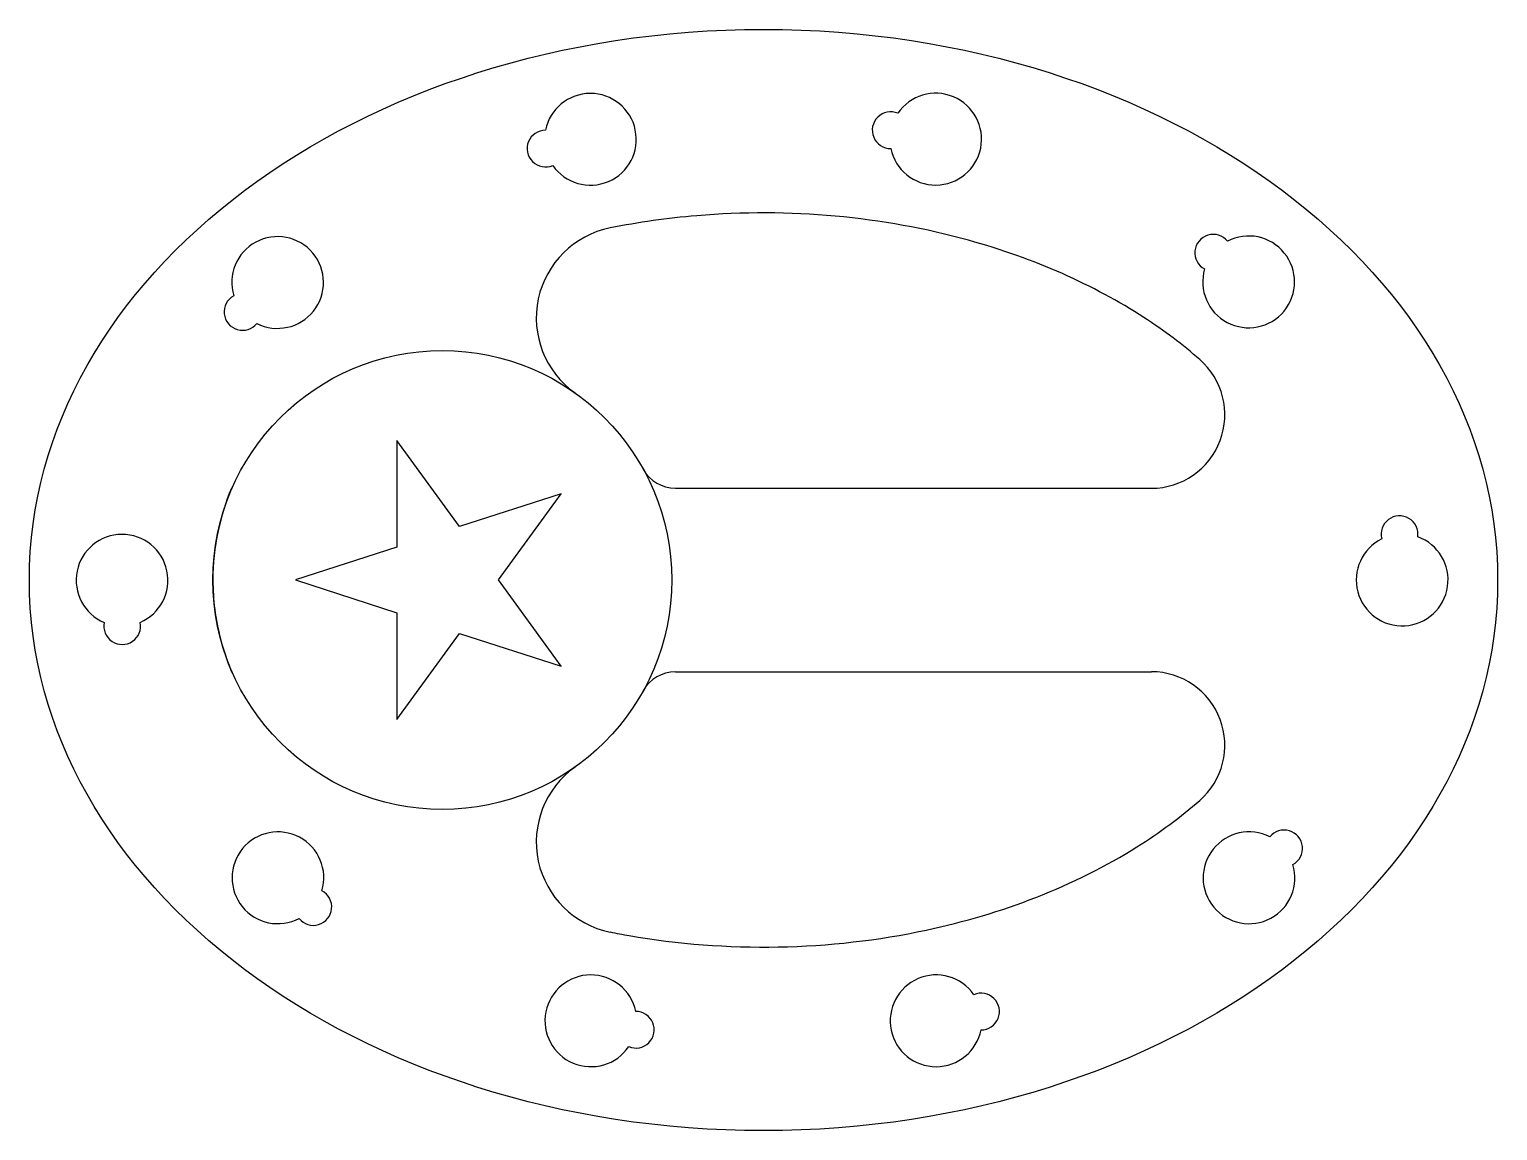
# Model space of a CAD drawing. Header units: millimetres. Extents: x 336.5 to 416.5, y 110.2 to 170.2.
import ezdxf

# ---------------------------------------------------------------- set-up
doc = ezdxf.new("R2010")
doc.units = ezdxf.units.MM
doc.layers.add('Model-Front', color=7, linetype='Continuous')

msp = doc.modelspace()

# ---------------------------------------------------------------- linework, layer by layer
at = {"layer": 'Model-Front'}
for p, q in [((356.528, 147.79), (356.528, 141.978)), ((359.944, 143.088), (356.528, 147.79)), ((347.509, 145.182), (347.544, 145.182)), ((365.472, 144.884), (359.944, 143.088)), ((362.056, 140.182), (365.472, 144.884)), ((371.698, 145.182), (397.637, 145.182)), ((356.528, 141.978), (351, 140.182)), ((351, 140.182), (356.528, 138.386)), ((365.472, 135.479), (362.056, 140.182)), ((356.528, 138.386), (356.528, 132.573)), ((356.528, 132.573), (359.944, 137.276)), ((359.944, 137.276), (365.472, 135.479)), ((347.509, 135.182), (347.544, 135.182)), ((371.698, 135.182), (397.637, 135.182))]:
    msp.add_line(p, q, dxfattribs=at)
msp.add_circle((359, 140.182), 12.5, dxfattribs=at)
for centre, radius, start, end in [((367.068, 164.192), 2.5, 214.7266, 168.57876), ((385.881, 164.202), 2.5, 191.88498, 145.73714), ((383.428, 164.688), 1, 67.2741, 270.34802), ((364.62, 163.687), 1, 90.11572, 293.18964), ((369.122, 154.457), 5, 101.32144, 234.66029), ((350.026, 156.391), 2.5, 243.02605, 196.87821), ((401.004, 158.012), 1, 39.00963, 242.08355), ((402.934, 156.424), 2.5, 163.62051, 117.47267), ((348.11, 154.785), 1, 118.41517, 321.48909), ((397.637, 149.182), 4, 269.99999, 48.86831), ((371.698, 147.182), 2, 208.86572, 269.99999), ((411.155, 142.678), 1, 351.70428, 194.7782), ((341.551, 140.169), 2.5, 293.31008, 247.16224), ((411.297, 140.182), 2.5, 116.31516, 70.16732), ((341.561, 137.669), 1, 168.6992, 11.77312), ((371.698, 133.182), 2, 89.99999, 151.13426), ((397.637, 131.182), 4, 311.11923, 89.99999), ((369.122, 125.906), 5, 125.33907, 258.65854), ((350.046, 123.957), 2.5, 343.58357, 297.43573), ((402.953, 123.956), 2.5, 62.96816, 16.82033), ((404.871, 125.559), 1, 298.35729, 141.4312), ((351.975, 122.367), 1, 218.97269, 62.04661), ((367.093, 116.166), 2.5, 11.8433, 325.69546), ((385.905, 116.166), 2.5, 34.69848, 348.55064), ((388.354, 116.669), 1, 270.0876, 113.16152), ((369.545, 115.679), 1, 247.23242, 90.30634)]:
    msp.add_arc(centre, radius, start, end, dxfattribs=at)
msp.add_ellipse((376.5, 140.182), major_axis=(-40, 0), ratio=0.75, dxfattribs=at)
for points, knots in [([(400.268, 152.195), (399.352, 152.994), (398.334, 153.763), (395.869, 155.361), (394.383, 156.165), (391.182, 157.582), (389.468, 158.194), (385.36, 159.331), (382.905, 159.778), (377.912, 160.232), (375.365, 160.24), (371.266, 159.894), (369.683, 159.669), (368.141, 159.36)], [3.851112, 3.851112, 3.851112, 3.851112, 3.999553, 3.999553, 4.179254, 4.179254, 4.358955, 4.358955, 4.591745, 4.591745, 4.824536, 4.824536, 4.973439, 4.973439, 4.973439, 4.973439]), ([(347.509, 145.182), (347.191, 144.402), (346.953, 143.627), (346.594, 141.961), (346.5, 141.071), (346.5, 140.182)], [5.9862785, 5.9862785, 5.9862785, 5.9862785, 6.1231032, 6.1231032, 6.2831853, 6.2831853, 6.2831853, 6.2831853]), ([(346.5, 140.182), (346.5, 139.115), (346.634, 138.05), (347.068, 136.377), (347.265, 135.781), (347.509, 135.182)], [0, 0, 0, 0, 0.1918622, 0.1918622, 0.2968934, 0.2968934, 0.2968934, 0.2968934]), ([(368.139, 121.004), (368.485, 120.935), (368.832, 120.87), (371.824, 120.349), (374.571, 120.139), (380.036, 120.24), (382.761, 120.552), (387.446, 121.552), (389.456, 122.154), (393.333, 123.667), (395.188, 124.6), (398.103, 126.427), (399.248, 127.279), (400.267, 128.168)], [1.309671, 1.309671, 1.309671, 1.309671, 1.343036, 1.343036, 1.595523, 1.595523, 1.848011, 1.848011, 2.050717, 2.050717, 2.266986, 2.266986, 2.431978, 2.431978, 2.431978, 2.431978])]:
    msp.add_open_spline(points, degree=3, knots=knots, dxfattribs=at)

doc.saveas('drawing.dxf')
